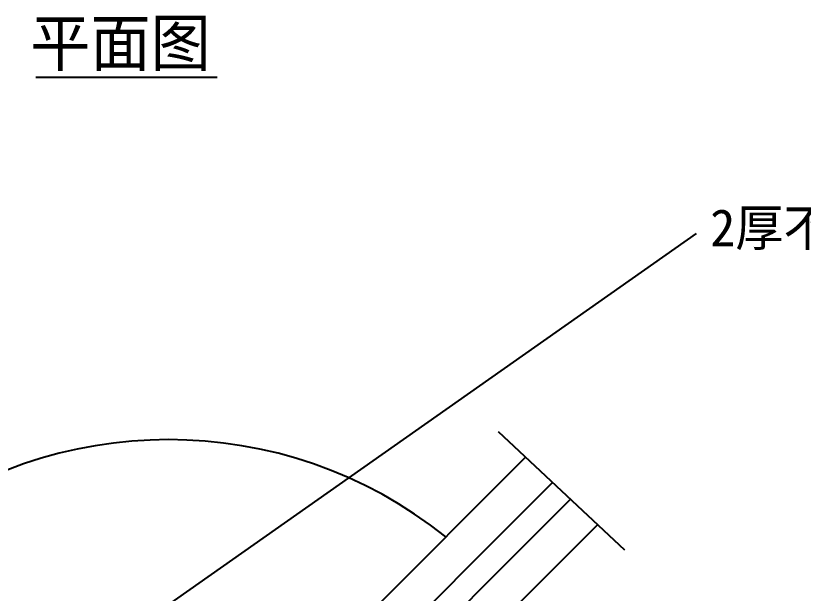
# Model space of a CAD drawing. Header units: metres. Extents: x -1 to 5294, y 0 to 7029.
# Drawn here: x 1287 to 2564, y 2380 to 3315 of the extents above; entities that cross this region are included whole.
import ezdxf

# ---------------------------------------------------------------- set-up
doc = ezdxf.new("R2010")
doc.units = ezdxf.units.M
for name, color, linetype in [('3', 3, 'Continuous'), ('4', 4, 'Continuous'), ('7', 7, 'Continuous'), ('DIM', 3, 'Continuous'), ('TEXT', 3, 'Continuous')]:
    doc.layers.add(name, color=color, linetype=linetype)
doc.dimstyles.get("Standard").update_dxf_attribs({"dimtxt": 2.5, "dimasz": 2.5, "dimexe": 1.25, "dimexo": 0.625, "dimtad": 1, "dimcen": 2.5, "dimazin": 3, "dimtfac": 1, "dimtmove": 0, "dimatfit": 3})

msp = doc.modelspace()

# ---------------------------------------------------------------- linework, layer by layer
at = {"layer": '3'}
msp.add_line((2069.3, 2641.91), (2274.16, 2450.07), dxfattribs=at)
at = {"layer": '4'}
msp.add_lwpolyline([(2157.37, 2559.44), (1840.34, 2242.41), (1868.62, 2214.13), (2186.58, 2532.09)], dxfattribs=at)
at = {"layer": '7'}
for p, q in [((1797.91, 2284.84), (2113.55, 2600.48)), ((2230.4, 2491.05), (1911.05, 2171.7))]:
    msp.add_line(p, q, dxfattribs=at)
msp.add_arc((1534.87, 1908.66), 720, 51.38, 128.62, dxfattribs=at)
at = {"layer": 'TEXT'}
msp.add_line((1320.03, 3215.86), (1613.91, 3215.86), dxfattribs=at)

# ---------------------------------------------------------------- texts
for s, height, p in [('平面图', 75, (1310.84, 3233.79)), ('2厚不锈钢板包边', 60, (2412.72, 2941.93))]:
    msp.add_text(s, height=height, dxfattribs=at).set_placement(p)

# ---------------------------------------------------------------- leaders
at = {"layer": 'DIM'}
msp.add_leader([(1325.23, 2214.46), (2390.65, 2962.7)], dimstyle='Standard', dxfattribs=at)

doc.saveas('drawing.dxf')
